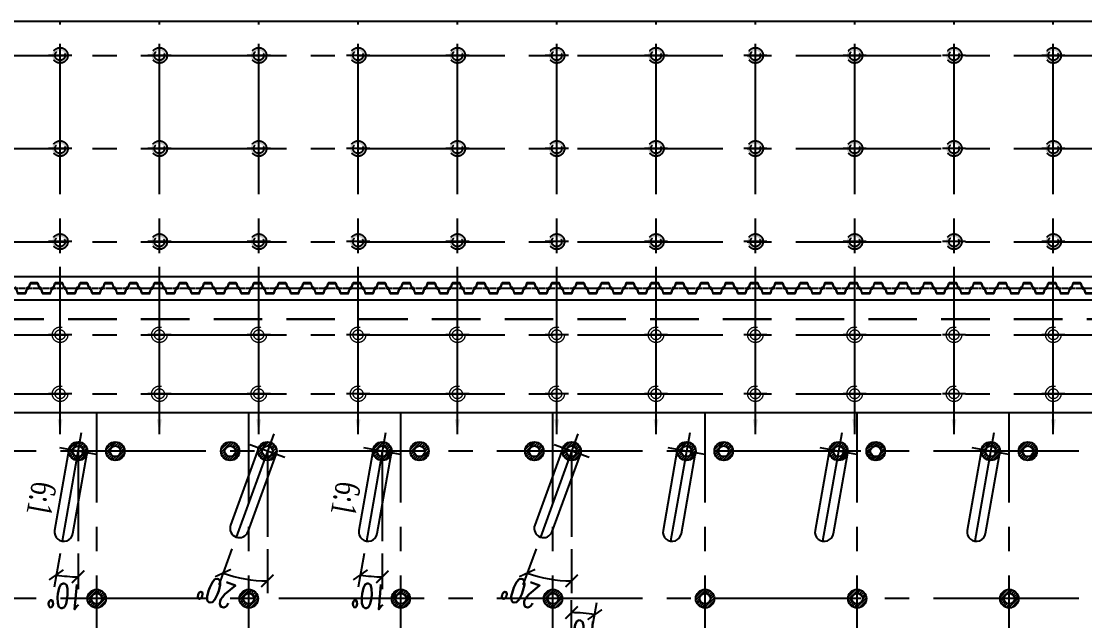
# Model space of a CAD drawing. Extents: x -57534 to 10615, y -13723 to 96319.
# Drawn here: x -23593 to -20167, y 49011 to 50942 of the extents above; entities that cross this region are included whole.
import ezdxf
from ezdxf.enums import TextEntityAlignment as Align

# ---------------------------------------------------------------- set-up
doc = ezdxf.new("R2010")
doc.units = 0
doc.header["$LTSCALE"] = 5
doc.header["$MEASUREMENT"] = 0
for name, pattern in [('CENTER', [2, 1.25, -0.25, 0.25, -0.25]), ('CENTER2', [1.125, 0.75, -0.125, 0.125, -0.125]), ('HIDDEN', [0.375, 0.25, -0.125])]:
    doc.linetypes.add(name, pattern=pattern)
doc.layers.get('0').update_dxf_attribs({"linetype": 'CONTINUOUS'})
doc.layers.get('DEFPOINTS').update_dxf_attribs({"linetype": 'CONTINUOUS'})
for name, color, linetype in [('BORDER', 2, 'CONTINUOUS'), ('CENTER', 9, 'CENTER2'), ('Coc', 2, 'CONTINUOUS'), ('Cochh', 7, 'CONTINUOUS'), ('Cu', 230, 'CONTINUOUS'), ('Dam', 4, 'CONTINUOUS'), ('DIMENSION', 4, 'CONTINUOUS'), ('HATCH', 7, 'CONTINUOUS'), ('PILE-D600', 20, 'CONTINUOUS'), ('STEEL', 1, 'CONTINUOUS'), ('TEXT', 3, 'CONTINUOUS')]:
    doc.layers.add(name, color=color, linetype=linetype)
doc.layers.add('Border k in', color=241, linetype='CONTINUOUS', lineweight=30, plot=False)
doc.layers.add('KHUAT', color=235, linetype='HIDDEN', lineweight=18)
doc.styles.add('DIM', font='romans.shx', dxfattribs={"width": 0.65})
doc.styles.add('THUONG', font='vntimeh.shx', dxfattribs={"width": 0.65})
doc.dimstyles.new('1-400', dxfattribs={"dimscale": 400, "dimtxt": 0.22, "dimasz": 0.12, "dimexe": 0.1, "dimexo": 0.1, "dimgap": 0.08, "dimtad": 1, "dimdec": 0, "dimzin": 0, "dimdsep": 46, "dimtxsty": 'DIM', "dimblk": 'ARCHTICK', "dimcen": 0.15, "dimdle": 0.1, "dimclrd": 4, "dimclre": 7, "dimclrt": 2, "dimaunit": 1, "dimadec": 0, "dimazin": 0, "dimtfac": 1, "dimtdec": 0, "dimtix": 1, "dimtmove": 1, "dimatfit": 3, "dimfxl": 1, "dimtolj": 1, "dimtzin": 0, "dimarcsym": 0})
doc.dimstyles.new('400.Ph', dxfattribs={"dimscale": 400, "dimtxt": 0.2, "dimasz": 0.1, "dimexe": 0.1, "dimexo": 0.1, "dimgap": 0.06, "dimtad": 1, "dimdec": 0, "dimzin": 0, "dimdsep": 46, "dimtxsty": 'DIM', "dimblk": 'ARCHTICK', "dimcen": 0.15, "dimdle": 0.1, "dimclrd": 256, "dimclre": 7, "dimclrt": 6, "dimadec": 0, "dimazin": 0, "dimtfac": 1, "dimtdec": 0, "dimtix": 1, "dimtmove": 0, "dimatfit": 3, "dimfxl": 1, "dimtolj": 1, "dimtzin": 0, "dimarcsym": 0})

# ---------------------------------------------------------------- blocks, each defined once
blk = doc.blocks.new('CocD500_HH')
at = {"layer": 'CENTER', "ltscale": 50}
for p, q in [((0, 37.5), (0, -37.5)), ((-37.5, 0), (37.5, 0))]:
    blk.add_line(p, q, dxfattribs=at)
at = {"layer": 'KHUAT', "ltscale": 100}
for radius in [25, 16]:
    blk.add_circle((0, 0), radius, dxfattribs=at)
blk = doc.blocks.new('_ArchTick')
at = {"color": 0, "linetype": 'ByBlock', "const_width": 0.15}
blk.add_lwpolyline([(-0.5, -0.5), (0.5, 0.5)], dxfattribs=at)
blk = doc.blocks.new('cocbs')
at = {"layer": 'Coc'}
h = blk.add_hatch(color=256, dxfattribs=at)
h.paths.add_polyline_path([(-46596.3, 9805.7), (-46596.3, 9796.7, -0.414214), (-46580.3, 9780.7), (-46571.3, 9780.7, 0.414214)])
h.paths.add_polyline_path([(-46571.3, 9780.7), (-46580.3, 9780.7, -0.414214), (-46596.3, 9764.7), (-46596.3, 9755.7, 0.414214)])
h.paths.add_polyline_path([(-46612.3, 9780.7), (-46621.3, 9780.7, 0.414214), (-46596.3, 9755.7), (-46596.3, 9764.7, -0.414214)])
h.paths.add_polyline_path([(-46596.3, 9796.7), (-46596.3, 9805.7, 0.414214), (-46621.3, 9780.7), (-46612.3, 9780.7, -0.414214)])
at = {"layer": 'Coc', "color": 8, "linetype": 'HIDDEN', "ltscale": 50}
for radius in [25, 16]:
    blk.add_circle((-46596.3, 9780.7), radius, dxfattribs=at)
at = {"layer": 'Cochh', "linetype": 'CENTER', "ltscale": 25}
for p, q in [((-46596.3, 9818.2), (-46596.3, 9743.2)), ((-46633.8, 9780.7), (-46558.8, 9780.7))]:
    blk.add_line(p, q, dxfattribs=at)
blk = doc.blocks.new('*D269')
at = {"layer": 'DEFPOINTS', "color": 0}
for p in [(-61228.4, 12361.8), (-61238.9, 12302.7), (-61290, 12012.7), (-61238.9, 12013.1), (-61288.8, 11875.7)]:
    blk.add_point(p, dxfattribs=at)
at = {"layer": 'DIMENSION', "color": 7, "lineweight": -2}
for p, q in [((-61296.9, 11973.3), (-61320.5, 11840)), ((-61238.9, 11973.1), (-61238.9, 11832.8))]:
    blk.add_line(p, q, dxfattribs=at)
at = {"layer": 'DIMENSION', "lineweight": -2}
blk.add_arc((-61238.9, 12302.7), 429.9, 260, 270, dxfattribs=at)
at = {"layer": 'DIMENSION', "lineweight": -2, "xscale": 40, "yscale": 40, "zscale": 40, "rotation": 170.0000000000071}
blk.add_blockref('_ArchTick', (-61313.5, 11879.3), dxfattribs=at)
at = {"layer": 'DIMENSION', "lineweight": -2, "xscale": 40, "yscale": 40, "zscale": 40}
blk.add_blockref('_ArchTick', (-61238.9, 11872.8), dxfattribs=at)
at = {"layer": 'DIMENSION', "color": 6, "insert": (-61270.8, 11938.2), "char_height": 80, "attachment_point": 5, "rotation": 355, "style": 'DIM'}
blk.add_mtext('\\A1;10°', dxfattribs=at)
blk = doc.blocks.new('*D278')
at = {"layer": 'DEFPOINTS', "color": 0}
for p in [(-59601.9, 11754.5), (-59648.9, 11642.2), (-59597.7, 11642.7), (-59648.9, 11352.7), (-59659.3, 11293.6)]:
    blk.add_point(p, dxfattribs=at)
at = {"layer": 'DIMENSION', "color": 7, "lineweight": -2}
for p, q in [((-59648.9, 11682.2), (-59648.9, 11797.3)), ((-59590.8, 11682), (-59571.7, 11790.5))]:
    blk.add_line(p, q, dxfattribs=at)
at = {"layer": 'DIMENSION', "lineweight": -2}
blk.add_arc((-59648.9, 11352.7), 404.6, 80, 90, dxfattribs=at)
at = {"layer": 'DIMENSION', "lineweight": -2, "xscale": 40, "yscale": 40, "zscale": 40}
for p, rotation in [((-59648.9, 11757.3), 180.0000000000007), ((-59578.6, 11751.1), 350.0000000000112)]:
    blk.add_blockref('_ArchTick', p, dxfattribs=dict(at, rotation=rotation))
at = {"layer": 'DIMENSION', "color": 6, "insert": (-59608, 11819.5), "char_height": 80, "attachment_point": 5, "rotation": 355, "style": 'DIM'}
blk.add_mtext('\\A1;10°', dxfattribs=at)
blk = doc.blocks.new('*D295')
at = {"layer": 'DEFPOINTS', "color": 0}
for p in [(-60581.9, 11754.5), (-60628.9, 11642.2), (-60577.7, 11642.7), (-60628.9, 11352.7), (-60639.3, 11293.6)]:
    blk.add_point(p, dxfattribs=at)
at = {"layer": 'DIMENSION', "color": 7, "lineweight": -2}
for p, q in [((-60628.9, 11682.2), (-60628.9, 11797.3)), ((-60570.8, 11682), (-60551.7, 11790.5))]:
    blk.add_line(p, q, dxfattribs=at)
at = {"layer": 'DIMENSION', "lineweight": -2}
blk.add_arc((-60628.9, 11352.7), 404.6, 80, 90, dxfattribs=at)
at = {"layer": 'DIMENSION', "lineweight": -2, "xscale": 40, "yscale": 40, "zscale": 40}
for p, rotation in [((-60628.9, 11757.3), 180), ((-60558.6, 11751.1), 350.0000000000067)]:
    blk.add_blockref('_ArchTick', p, dxfattribs=dict(at, rotation=rotation))
at = {"layer": 'DIMENSION', "color": 6, "insert": (-60588, 11819.5), "char_height": 80, "attachment_point": 5, "rotation": 355, "style": 'DIM'}
blk.add_mtext('\\A1;10°', dxfattribs=at)
blk = doc.blocks.new('*D264')
at = {"layer": 'DEFPOINTS', "color": 0}
for p in [(-61190.4, 11767.5), (-61238.9, 11628.7), (-61138.2, 11629.4), (-61238.9, 11352.7), (-61259.4, 11296.3)]:
    blk.add_point(p, dxfattribs=at)
at = {"layer": 'DIMENSION', "color": 7, "lineweight": -2}
for p, q in [((-61238.9, 11668.7), (-61238.9, 11810.3)), ((-61124.5, 11667), (-61082.3, 11782.7))]:
    blk.add_line(p, q, dxfattribs=at)
at = {"layer": 'DIMENSION', "lineweight": -2}
blk.add_arc((-61238.9, 11352.7), 417.6, 70, 90, dxfattribs=at)
at = {"layer": 'DIMENSION', "lineweight": -2, "xscale": 40, "yscale": 40, "zscale": 40}
for p, rotation in [((-61238.9, 11770.3), 179.9999999999999), ((-61096, 11745.2), 340.0000000000092)]:
    blk.add_blockref('_ArchTick', p, dxfattribs=dict(at, rotation=rotation))
at = {"layer": 'DIMENSION', "color": 6, "insert": (-61074.1, 11805.3), "char_height": 80, "attachment_point": 5, "rotation": 340, "style": 'DIM'}
blk.add_mtext('\\A1;20°', dxfattribs=at)
blk = doc.blocks.new('*D265')
at = {"layer": 'DEFPOINTS', "color": 0}
for p in [(-60210.4, 11767.5), (-60258.9, 11628.7), (-60158.2, 11629.4), (-60258.9, 11352.7), (-60279.4, 11296.3)]:
    blk.add_point(p, dxfattribs=at)
at = {"layer": 'DIMENSION', "color": 7, "lineweight": -2}
for p, q in [((-60258.9, 11668.7), (-60258.9, 11810.3)), ((-60144.5, 11667), (-60102.3, 11782.7))]:
    blk.add_line(p, q, dxfattribs=at)
at = {"layer": 'DIMENSION', "lineweight": -2}
blk.add_arc((-60258.9, 11352.7), 417.6, 70, 90, dxfattribs=at)
at = {"layer": 'DIMENSION', "lineweight": -2, "xscale": 40, "yscale": 40, "zscale": 40}
for p, rotation in [((-60258.9, 11770.3), 179.9999999999989), ((-60116, 11745.2), 340.0000000000074)]:
    blk.add_blockref('_ArchTick', p, dxfattribs=dict(at, rotation=rotation))
at = {"layer": 'DIMENSION', "color": 6, "insert": (-60094.1, 11805.3), "char_height": 80, "attachment_point": 5, "rotation": 340, "style": 'DIM'}
blk.add_mtext('\\A1;20°', dxfattribs=at)
blk = doc.blocks.new('Cu thep kieu IVL')
at = {"layer": 'CENTER'}
for p, q in [((-20, 19.2), (-20, 14.8)), ((20, 19.2), (20, 14.8))]:
    blk.add_line(p, q, dxfattribs=at)
at = {"layer": 'Cu'}
blk.add_lwpolyline([(-11.6, 2.3, 0.331206), (-10.7, 1.6), (10.7, 1.6, 0.331206), (11.6, 2.3), (18.1, 18.4, -0.331206), (19.1, 19.2), (20.3, 19.2, -0.223582), (21.5, 18.6, -0.452935), (21.1, 16.7), (20, 16.2, -0.518485), (19.2, 16.4, -0.300037), (19.7, 16.9), (20.7, 17.4, 0.427626), (20.8, 18.1, 0.215462), (20.3, 18.4), (19.5, 18.4, 0.331206), (18.7, 17.8), (13.4, 1.3, -0.331206), (11.7, 0), (-11.7, 0, -0.331206), (-13.4, 1.3), (-18.7, 17.8, 0.331206), (-19.5, 18.4), (-20.3, 18.4, 0.215462), (-20.8, 18.1, 0.427626), (-20.7, 17.4), (-19.7, 16.9, -0.300037), (-19.2, 16.4, -0.518485), (-20, 16.2), (-21.1, 16.7, -0.452935), (-21.5, 18.6, -0.223582), (-20.3, 19.2), (-19.1, 19.2, -0.331206), (-18.1, 18.4)], format="xyb", close=True, dxfattribs=at)
blk = doc.blocks.new('*U418')
at = {"layer": 'STEEL'}
for p in [(240, 0), (320, 0), (400, 0), (480, 0), (560, 0), (640, 0), (720, 0), (800, 0), (880, 0), (960, 0), (1040, 0), (1120, 0), (1200, 0), (1280, 0), (1360, 0), (1440, 0), (1520, 0), (1600, 0), (1680, 0), (1760, 0), (1840, 0), (1920, 0), (2000, 0), (2080, 0), (2160, 0), (2240, 0), (2320, 0), (2400, 0), (2480, 0), (2560, 0), (2640, 0), (2720, 0), (2800, 0), (2880, 0), (2960, 0), (3040, 0), (3120, 0), (3200, 0), (3280, 0), (3360, 0), (3440, 0), (3520, 0), (3600, 0), (3680, 0)]:
    blk.add_blockref('Cu thep kieu IVL', p, dxfattribs=at)
at = {"layer": 'STEEL', "rotation": 180}
for p in [(280, 34), (360, 34), (440, 34), (520, 34), (600, 34), (680, 34), (760, 34), (840, 34), (920, 34), (1000, 34), (1080, 34), (1160, 34), (1240, 34), (1320, 34), (1400, 34), (1480, 34), (1560, 34), (1640, 34), (1720, 34), (1800, 34), (1880, 34), (1960, 34), (2040, 34), (2120, 34), (2200, 34), (2280, 34), (2360, 34), (2440, 34), (2520, 34), (2600, 34), (2680, 34), (2760, 34), (2840, 34), (2920, 34), (3000, 34), (3080, 34), (3160, 34), (3240, 34), (3320, 34), (3400, 34), (3480, 34), (3560, 34), (3640, 34)]:
    blk.add_blockref('Cu thep kieu IVL', p, dxfattribs=at)
blk = doc.blocks.new('pd2')
at = {"layer": 'HATCH'}
h = blk.add_hatch(dxfattribs=at)
h.set_pattern_fill('ANSI31', color=256, scale=50, style=0)
h.set_pattern_definition([(45, (-54580.098, -7805.5305), (-4.4194174, 4.4194174), [])])
h.paths.add_polyline_path([(-62678.9, 11827.7, 1), (-62618.9, 11827.7, 1)])
h.paths.add_polyline_path([(-62631.9, 11827.7, -1), (-62665.9, 11827.7, -1)], flags=16)
h = blk.add_hatch(dxfattribs=at)
h.set_pattern_fill('ANSI31', color=256, scale=50, style=0)
h.set_pattern_definition([(45, (-54090.098, -7805.5305), (-4.4194174, 4.4194174), [])])
h.paths.add_polyline_path([(-62188.9, 11827.7, 1), (-62128.9, 11827.7, 1)])
h.paths.add_polyline_path([(-62141.9, 11827.7, -1), (-62175.9, 11827.7, -1)], flags=16)
h = blk.add_hatch(dxfattribs=at)
h.set_pattern_fill('ANSI31', color=256, scale=50, style=0)
h.set_pattern_definition([(45, (-53600.098, -7805.5305), (-4.4194174, 4.4194174), [])])
h.paths.add_polyline_path([(-61698.9, 11827.7, 1), (-61638.9, 11827.7, 1)])
h.paths.add_polyline_path([(-61651.9, 11827.7, -1), (-61685.9, 11827.7, -1)], flags=16)
h = blk.add_hatch(dxfattribs=at)
h.set_pattern_fill('ANSI31', color=256, scale=50, style=0)
h.set_pattern_definition([(45, (-53110.098, -7805.5305), (-4.4194174, 4.4194174), [])])
h.paths.add_polyline_path([(-61208.9, 11827.7, 1), (-61148.9, 11827.7, 1)])
h.paths.add_polyline_path([(-61161.9, 11827.7, -1), (-61195.9, 11827.7, -1)], flags=16)
h = blk.add_hatch(dxfattribs=at)
h.set_pattern_fill('ANSI31', color=256, scale=50, style=0)
h.set_pattern_definition([(45, (-52620.098, -7805.5305), (-4.4194174, 4.4194174), [])])
h.paths.add_polyline_path([(-60718.9, 11827.7, 1), (-60658.9, 11827.7, 1)])
h.paths.add_polyline_path([(-60671.9, 11827.7, -1), (-60705.9, 11827.7, -1)], flags=16)
h = blk.add_hatch(dxfattribs=at)
h.set_pattern_fill('ANSI31', color=256, scale=50, style=0)
h.set_pattern_definition([(45, (-52130.098, -7805.5305), (-4.4194174, 4.4194174), [])])
h.paths.add_polyline_path([(-60228.9, 11827.7, 1), (-60168.9, 11827.7, 1)])
h.paths.add_polyline_path([(-60181.9, 11827.7, -1), (-60215.9, 11827.7, -1)], flags=16)
h = blk.add_hatch(dxfattribs=at)
h.set_pattern_fill('ANSI31', color=256, scale=50, style=0)
h.set_pattern_definition([(45, (-51640.098, -7805.5305), (-4.4194174, 4.4194174), [])])
h.paths.add_polyline_path([(-59738.9, 11827.7, 1), (-59678.9, 11827.7, 1)])
h.paths.add_polyline_path([(-59691.9, 11827.7, -1), (-59725.9, 11827.7, -1)], flags=16)
h = blk.add_hatch(dxfattribs=at)
h.set_pattern_fill('ANSI31', color=256, scale=50, style=0)
h.set_pattern_definition([(45, (-54640.098, -8280.5305), (-4.4194174, 4.4194174), [])])
h.paths.add_polyline_path([(-62738.9, 11352.7, 1), (-62678.9, 11352.7, 1)])
h.paths.add_polyline_path([(-62691.9, 11352.7, -1), (-62725.9, 11352.7, -1)], flags=16)
h = blk.add_hatch(dxfattribs=at)
h.set_pattern_fill('ANSI31', color=256, scale=50, style=0)
h.set_pattern_definition([(45, (-54520.098, -8280.5305), (-4.4194174, 4.4194174), [])])
h.paths.add_polyline_path([(-62618.9, 11352.7, 1), (-62558.9, 11352.7, 1)])
h.paths.add_polyline_path([(-62571.9, 11352.7, -1), (-62605.9, 11352.7, -1)], flags=16)
h = blk.add_hatch(dxfattribs=at)
h.set_pattern_fill('ANSI31', color=256, scale=50, angle=-10, style=0)
h.set_pattern_definition([(35, (-57681.9536, -9383.385), (-3.5848527, 5.1197003), [])])
h.paths.add_polyline_path([(-62248.4, 11357.9, 1), (-62189.3, 11347.5, 1)])
h.paths.add_polyline_path([(-62202.1, 11349.7, -1), (-62235.6, 11355.6, -1)], flags=16)
h = blk.add_hatch(dxfattribs=at)
h.set_pattern_fill('ANSI31', color=256, scale=50, style=0)
h.set_pattern_definition([(45, (-54030.098, -8280.5305), (-4.4194174, 4.4194174), [])])
h.paths.add_polyline_path([(-62128.9, 11352.7, 1), (-62068.9, 11352.7, 1)])
h.paths.add_polyline_path([(-62081.9, 11352.7, -1), (-62115.9, 11352.7, -1)], flags=16)
h = blk.add_hatch(dxfattribs=at)
h.set_pattern_fill('ANSI31', color=256, scale=50, style=0)
h.set_pattern_definition([(45, (-53660.098, -8280.5305), (-4.4194174, 4.4194174), [])])
h.paths.add_polyline_path([(-61758.9, 11352.7, 1), (-61698.9, 11352.7, 1)])
h.paths.add_polyline_path([(-61711.9, 11352.7, -1), (-61745.9, 11352.7, -1)], flags=16)
h = blk.add_hatch(dxfattribs=at)
h.set_pattern_fill('ANSI31', color=256, scale=50, style=0)
h.set_pattern_definition([(45, (-53540.098, -8280.5305), (-4.4194174, 4.4194174), [])])
h.paths.add_polyline_path([(-61638.9, 11352.7, 1), (-61578.9, 11352.7, 1)])
h.paths.add_polyline_path([(-61591.9, 11352.7, -1), (-61625.9, 11352.7, -1)], flags=16)
h = blk.add_hatch(dxfattribs=at)
h.set_pattern_fill('ANSI31', color=256, scale=50, style=0)
h.set_pattern_definition([(45, (-53170.098, -8280.5305), (-4.4194174, 4.4194174), [])])
h.paths.add_polyline_path([(-61268.9, 11352.7, 1), (-61208.9, 11352.7, 1)])
h.paths.add_polyline_path([(-61221.9, 11352.7, -1), (-61255.9, 11352.7, -1)], flags=16)
h = blk.add_hatch(dxfattribs=at)
h.set_pattern_fill('ANSI31', color=256, scale=50, style=0)
h.set_pattern_definition([(45, (-53050.098, -8280.5305), (-4.4194174, 4.4194174), [])])
h.paths.add_polyline_path([(-61148.9, 11352.7, 1), (-61088.9, 11352.7, 1)])
h.paths.add_polyline_path([(-61101.9, 11352.7, -1), (-61135.9, 11352.7, -1)], flags=16)
h = blk.add_hatch(dxfattribs=at)
h.set_pattern_fill('ANSI31', color=256, scale=50, style=0)
h.set_pattern_definition([(45, (-52680.098, -8280.5305), (-4.4194174, 4.4194174), [])])
h.paths.add_polyline_path([(-60778.9, 11352.7, 1), (-60718.9, 11352.7, 1)])
h.paths.add_polyline_path([(-60731.9, 11352.7, -1), (-60765.9, 11352.7, -1)], flags=16)
h = blk.add_hatch(dxfattribs=at)
h.set_pattern_fill('ANSI31', color=256, scale=50, style=0)
h.set_pattern_definition([(45, (-52560.098, -8280.5305), (-4.4194174, 4.4194174), [])])
h.paths.add_polyline_path([(-60658.9, 11352.7, 1), (-60598.9, 11352.7, 1)])
h.paths.add_polyline_path([(-60611.9, 11352.7, -1), (-60645.9, 11352.7, -1)], flags=16)
h = blk.add_hatch(dxfattribs=at)
h.set_pattern_fill('ANSI31', color=256, scale=50, style=0)
h.set_pattern_definition([(45, (-52190.098, -8280.5305), (-4.4194174, 4.4194174), [])])
h.paths.add_polyline_path([(-60288.9, 11352.7, 1), (-60228.9, 11352.7, 1)])
h.paths.add_polyline_path([(-60241.9, 11352.7, -1), (-60275.9, 11352.7, -1)], flags=16)
h = blk.add_hatch(dxfattribs=at)
h.set_pattern_fill('ANSI31', color=256, scale=50, style=0)
h.set_pattern_definition([(45, (-52070.098, -8280.5305), (-4.4194174, 4.4194174), [])])
h.paths.add_polyline_path([(-60168.9, 11352.7, 1), (-60108.9, 11352.7, 1)])
h.paths.add_polyline_path([(-60121.9, 11352.7, -1), (-60155.9, 11352.7, -1)], flags=16)
h = blk.add_hatch(dxfattribs=at)
h.set_pattern_fill('ANSI31', color=256, scale=50, style=0)
h.set_pattern_definition([(45, (-51700.098, -8280.5305), (-4.4194174, 4.4194174), [])])
h.paths.add_polyline_path([(-59798.9, 11352.7, 1), (-59738.9, 11352.7, 1)])
h.paths.add_polyline_path([(-59751.9, 11352.7, -1), (-59785.9, 11352.7, -1)], flags=16)
h = blk.add_hatch(dxfattribs=at)
h.set_pattern_fill('ANSI31', color=256, scale=50, style=0)
h.set_pattern_definition([(45, (-51580.098, -8280.5305), (-4.4194174, 4.4194174), [])])
h.paths.add_polyline_path([(-59678.9, 11352.7, 1), (-59618.9, 11352.7, 1)])
h.paths.add_polyline_path([(-59631.9, 11352.7, -1), (-59665.9, 11352.7, -1)], flags=16)
at = {"layer": 'BORDER'}
blk.add_lwpolyline([(-58141.9, 13627.7), (-58141.9, 11227.7), (-65685.9, 11227.7), (-65685.9, 13627.7)], dxfattribs=at)
at = {"layer": 'CENTER', "ltscale": 125}
for p, q in [((-62648.9, 13627.7), (-62648.9, 11227.7)), ((-62158.9, 13627.7), (-62158.9, 11227.7)), ((-61668.9, 13627.7), (-61668.9, 11227.7)), ((-61178.9, 13627.7), (-61178.9, 11227.7)), ((-60688.9, 13627.7), (-60688.9, 11227.7)), ((-60198.9, 13627.7), (-60198.9, 11227.7)), ((-59708.9, 13627.7), (-59708.9, 11227.7)), ((-65685.9, 11827.7), (-58141.9, 11827.7)), ((-62599.3, 11293.6), (-62537.7, 11642.7)), ((-62109.3, 11293.6), (-62047.7, 11642.7)), ((-61619.3, 11293.6), (-61557.7, 11642.7)), ((-61259.4, 11296.3), (-61138.2, 11629.4)), ((-60639.3, 11293.6), (-60577.7, 11642.7)), ((-60279.4, 11296.3), (-60158.2, 11629.4)), ((-59659.3, 11293.6), (-59597.7, 11642.7)), ((-65685.9, 11352.7), (-58141.9, 11352.7)), ((-62648, 11363.1), (-62529.8, 11342.3)), ((-62158, 11363.1), (-62039.8, 11342.3)), ((-61668, 11363.1), (-61549.8, 11342.3)), ((-61295.2, 11373.2), (-61182.5, 11332.2)), ((-60688, 11363.1), (-60569.8, 11342.3)), ((-60315.2, 11373.2), (-60202.5, 11332.2)), ((-59708, 11363.1), (-59589.8, 11342.3))]:
    blk.add_line(p, q, dxfattribs=at)
at = {"layer": 'DIMENSION'}
for p, q in [((-61238.9, 11352.7), (-61238.9, 11628.7)), ((-60628.9, 11352.7), (-60628.9, 11642.2)), ((-60258.9, 11352.7), (-60258.9, 11628.7)), ((-59648.9, 11352.7), (-59648.9, 11642.2))]:
    blk.add_line(p, q, dxfattribs=at)
at = {"layer": 'PILE-D600', "linetype": 'Continuous', "ltscale": 0.7}
for points in [[(-62559.3, 11347.5), (-62513.4, 11607.9, 1), (-62572.5, 11618.3), (-62618.4, 11357.9)], [(-62069.3, 11347.5), (-62023.4, 11607.9, 1), (-62082.5, 11618.3), (-62128.4, 11357.9)], [(-61579.3, 11347.5), (-61533.4, 11607.9, 1), (-61592.5, 11618.3), (-61638.4, 11357.9)], [(-61210.7, 11342.4), (-61120.2, 11590.9, 1), (-61176.6, 11611.4), (-61267.1, 11363)], [(-60599.3, 11347.5), (-60553.4, 11607.9, 1), (-60612.5, 11618.3), (-60658.4, 11357.9)], [(-60230.7, 11342.4), (-60140.2, 11590.9, 1), (-60196.6, 11611.4), (-60287.1, 11363)], [(-59619.3, 11347.5), (-59573.4, 11607.9, 1), (-59632.5, 11618.3), (-59678.4, 11357.9)]]:
    blk.add_lwpolyline(points, format="xyb", dxfattribs=at)
for centre, radius in [((-62648.9, 11827.7), 30), ((-62158.9, 11827.7), 30), ((-61668.9, 11827.7), 30), ((-61178.9, 11827.7), 30), ((-60688.9, 11827.7), 30), ((-60198.9, 11827.7), 30), ((-59708.9, 11827.7), 30), ((-62648.9, 11827.7), 17), ((-62158.9, 11827.7), 17), ((-61668.9, 11827.7), 17), ((-61178.9, 11827.7), 17), ((-60688.9, 11827.7), 17), ((-60198.9, 11827.7), 17), ((-59708.9, 11827.7), 17), ((-62708.9, 11352.7), 30), ((-62588.9, 11352.7), 30), ((-62218.9, 11352.7), 30), ((-62098.9, 11352.7), 30), ((-61728.9, 11352.7), 30), ((-61608.9, 11352.7), 30), ((-61238.9, 11352.7), 30), ((-61118.9, 11352.7), 30), ((-60748.9, 11352.7), 30), ((-60628.9, 11352.7), 30), ((-60258.9, 11352.7), 30), ((-60138.9, 11352.7), 30), ((-59768.9, 11352.7), 30), ((-59648.9, 11352.7), 30), ((-62708.9, 11352.7), 17), ((-62588.9, 11352.7), 17), ((-62218.9, 11352.7), 17), ((-62098.9, 11352.7), 17), ((-61728.9, 11352.7), 17), ((-61608.9, 11352.7), 17), ((-61238.9, 11352.7), 17), ((-61118.9, 11352.7), 17), ((-60748.9, 11352.7), 17), ((-60628.9, 11352.7), 17), ((-60258.9, 11352.7), 17), ((-60138.9, 11352.7), 17), ((-59768.9, 11352.7), 17), ((-59648.9, 11352.7), 17)]:
    blk.add_circle(centre, radius, dxfattribs=at)
at = {"layer": 'TEXT', "style": 'THUONG', "width": 0.7}
for p in [(-60458.4, 11441.8), (-59478.4, 11441.8)]:
    blk.add_text('6:1', height=80, rotation=79.5709, dxfattribs=at).set_placement(p, align=Align.BOTTOM_LEFT)
at = {"layer": 'DIMENSION'}
for base, line1, line2, picture, middle in [((-61288.8, 11875.7), ((-61238.9, 12302.7), (-61238.9, 12013.1)), ((-61228.4, 12361.8), (-61290, 12012.7)), '*D269', (-61270.8, 11938.2)), ((-60581.9, 11754.5), ((-60639.3, 11293.6), (-60577.7, 11642.7)), ((-60628.9, 11352.7), (-60628.9, 11642.2)), '*D295', (-60588, 11819.5)), ((-59601.9, 11754.5), ((-59659.3, 11293.6), (-59597.7, 11642.7)), ((-59648.9, 11352.7), (-59648.9, 11642.2)), '*D278', (-59608, 11819.5))]:
    dim = blk.add_angular_dim_2l(base=base, line1=line1, line2=line2, dimstyle='400.Ph', dxfattribs=at)
    dim.commit()
    dim.dimension.update_dxf_attribs({"geometry": picture, "text_midpoint": middle})
for base, line1, line2, picture, middle in [((-61190.4, 11767.5), ((-61259.4, 11296.3), (-61138.2, 11629.4)), ((-61238.9, 11352.7), (-61238.9, 11628.7)), '*D264', (-61096, 11745.2)), ((-60210.4, 11767.5), ((-60279.4, 11296.3), (-60158.2, 11629.4)), ((-60258.9, 11352.7), (-60258.9, 11628.7)), '*D265', (-60116, 11745.2))]:
    dim = blk.add_angular_dim_2l(base=base, line1=line1, line2=line2, dimstyle='400.Ph', dxfattribs=at)
    dim.commit()
    dim.dimension.update_dxf_attribs({"geometry": picture, "text_midpoint": middle, "dimtype": 130})
blk = doc.blocks.new('A$C7E87390C')
at = {"layer": 'BORDER'}
for p, q in [((17662.5, 5299.4), (10832.5, 5299.4)), ((17662.5, 5299.4), (10832.5, 5299.4)), ((17662.5, 4039.4), (10832.5, 4039.4))]:
    blk.add_line(p, q, dxfattribs=at)
at = {"layer": 'Border k in', "linetype": 'HIDDEN', "ltscale": 125}
blk.add_line((17662.5, 4999.4), (10832.5, 4999.4), dxfattribs=at)
at = {"layer": 'CENTER', "ltscale": 125}
for p, q in [((11207.5, 5299.4), (11207.5, 4039.4)), ((11527.5, 5299.4), (11527.5, 4039.4)), ((11847.5, 5299.4), (11847.5, 4039.4)), ((12167.5, 5299.4), (12167.5, 4039.4)), ((12487.5, 5299.4), (12487.5, 4039.4)), ((12807.5, 5299.4), (12807.5, 4039.4)), ((13127.5, 5299.4), (13127.5, 4039.4)), ((13447.5, 5299.4), (13447.5, 4039.4)), ((13767.5, 5299.4), (13767.5, 4039.4)), ((14087.5, 5299.4), (14087.5, 4039.4)), ((14407.5, 5299.4), (14407.5, 4039.4)), ((17662.5, 5239.4), (10832.5, 5239.4)), ((17662.5, 5049.4), (10832.5, 5049.4)), ((17662.5, 4749.4), (10832.5, 4749.4)), ((17662.5, 4449.4), (10832.5, 4449.4)), ((17662.5, 4149.4), (10832.5, 4149.4))]:
    blk.add_line(p, q, dxfattribs=at)
at = {"layer": 'CENTER', "ltscale": 2}
blk.add_line((38390.7, 4899.5), (4509.5, 4899.5), dxfattribs=at)
at = {"layer": 'Dam', "ltscale": 200}
for p, q in [((38260.7, 4936.9), (4550.5, 4936.9)), ((38182.5, 4861.9), (4550.5, 4861.9))]:
    blk.add_line(p, q, dxfattribs=at)
at = {"layer": 'Coc'}
for p in [(57803.8, -5031.4), (58123.8, -5031.4), (58443.8, -5031.4), (58763.8, -5031.4), (59083.8, -5031.4), (59403.8, -5031.4), (59723.8, -5031.4), (60043.8, -5031.4), (60363.8, -5031.4), (60683.8, -5031.4), (61003.8, -5031.4), (57803.8, -5331.4), (58123.8, -5331.4), (58443.8, -5331.4), (58763.8, -5331.4), (59083.8, -5331.4), (59403.8, -5331.4), (59723.8, -5331.4), (60043.8, -5331.4), (60363.8, -5331.4), (60683.8, -5331.4), (61003.8, -5331.4), (57803.8, -5631.4), (58123.8, -5631.4), (58443.8, -5631.4), (58763.8, -5631.4), (59083.8, -5631.4), (59403.8, -5631.4), (59723.8, -5631.4), (60043.8, -5631.4), (60363.8, -5631.4), (60683.8, -5631.4), (61003.8, -5631.4)]:
    blk.add_blockref('cocbs', p, dxfattribs=at)
at = {"layer": 'DIMENSION'}
blk.add_blockref('pd2', (73998.4, -5928.3), dxfattribs=at)
at = {"layer": 'HATCH'}
for p in [(11207.5, 5239.4), (11527.5, 5239.4), (11847.5, 5239.4), (12167.5, 5239.4), (12487.5, 5239.4), (12807.5, 5239.4), (13127.5, 5239.4), (13447.5, 5239.4), (13767.5, 5239.4), (14087.5, 5239.4), (14407.5, 5239.4), (11207.5, 5049.4), (11527.5, 5049.4), (11847.5, 5049.4), (12167.5, 5049.4), (12487.5, 5049.4), (12807.5, 5049.4), (13127.5, 5049.4), (13447.5, 5049.4), (13767.5, 5049.4), (14087.5, 5049.4), (14407.5, 5049.4)]:
    blk.add_blockref('CocD500_HH', p, dxfattribs=at)
at = {"layer": 'STEEL', "xscale": -1, "rotation": 180}
blk.add_blockref('*U418', (10851.5, 4916.5), dxfattribs=at)
at = {"layer": 'TEXT'}
for points in [[(11207.5, 5369.8), (11207.5, 5239.4)], [(11527.5, 5369.8), (11527.5, 5239.4)], [(11847.5, 5369.8), (11847.5, 5239.4)], [(12167.5, 5369.8), (12167.5, 5239.4)], [(12487.5, 5369.8), (12487.5, 5239.4)], [(12807.5, 5369.8), (12807.5, 5239.4)], [(13127.5, 5369.8), (13127.5, 5239.4)], [(13447.5, 5369.8), (13447.5, 5239.4)], [(13767.5, 5369.8), (13767.5, 5239.4)], [(14087.5, 5369.8), (14087.5, 5239.4)], [(14407.5, 5369.8), (14407.5, 5239.4)]]:
    blk.add_leader(points, dimstyle='1-400', override={"dimgap": 0.08, "dimtad": 0}, dxfattribs=at)

msp = doc.modelspace()

# ---------------------------------------------------------------- block references
at = {"layer": 'DIMENSION', "ltscale": 5, "rotation": 180}
msp.add_blockref('A$C7E87390C', (-9060.5, 54981.5), dxfattribs=at)

doc.saveas('drawing.dxf')
